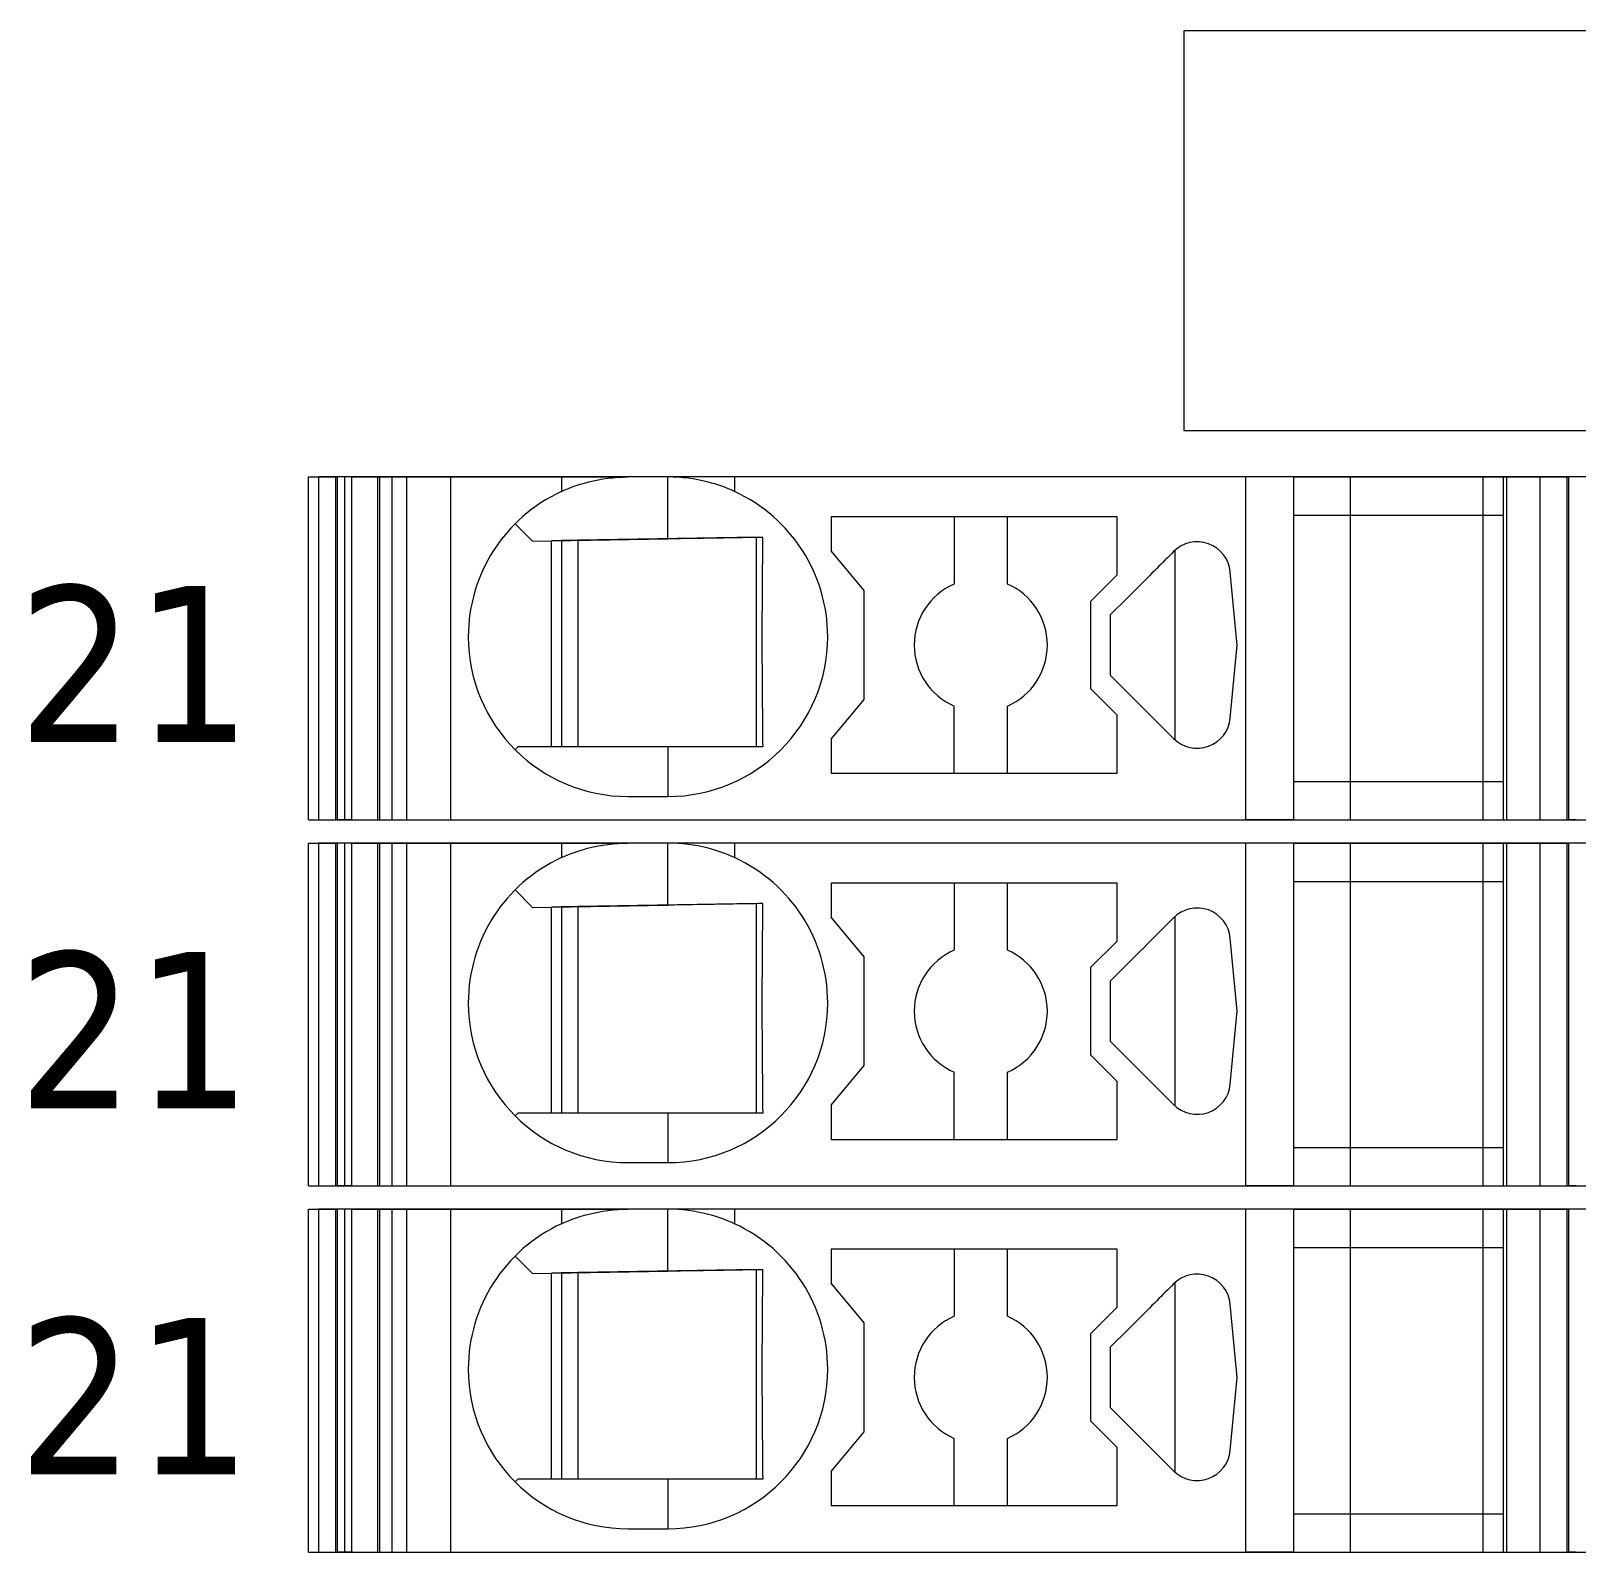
# Model space of a CAD drawing. Header units: millimetres. Extents: x 0 to 1680, y 0 to 1188.
# Drawn here: x 831.75 to 854.96, y 358 to 380.85 of the extents above; entities that cross this region are included whole.
import ezdxf
from ezdxf.enums import TextEntityAlignment as Align

# ---------------------------------------------------------------- set-up
doc = ezdxf.new("R2010")
doc.units = ezdxf.units.MM
for name, color, linetype, lineweight in [('EPLAN100', 7, 'Continuous', 13), ('EPLAN309', 5, 'Continuous', 5), ('EPLAN493', 5, 'Continuous', 5), ('MAIN-1', 7, 'Continuous', 5), ('MAIN-2', 7, 'Continuous', 5)]:
    doc.layers.add(name, color=color, linetype=linetype, lineweight=lineweight)
doc.styles.add('Tahoma', font='')
doc.styles.get('Tahoma').set_extended_font_data('Tahoma')

# ---------------------------------------------------------------- blocks, each defined once
blk = doc.blocks.new('EPLSYM_LibrarySPECIAL_Symbol12_Variant0_Placement8')
at = {"layer": 'EPLAN309', "lineweight": 13, "ltscale": 16}
blk.add_lwpolyline([(0, -5.15), (68.15, -5.15), (68.15, 0), (0, 0)], close=True, dxfattribs=at)
at = {"layer": 'EPLAN493', "color": 5, "style": 'Tahoma'}
blk.add_attdef('17_20450', text='', height=2.3478, dxfattribs=at).set_placement((0, -21.83478), align=Align.MIDDLE_RIGHT)
blk = doc.blocks.new('EPLSYM_LibrarySPECIAL_Symbol12_Variant0_Placement8_1')
at = {"layer": 'EPLAN309', "lineweight": 13, "ltscale": 16}
blk.add_lwpolyline([(0, -5.15), (68.15, -5.15), (68.15, 0), (0, 0)], close=True, dxfattribs=at)
at = {"layer": 'EPLAN493', "color": 5, "style": 'Tahoma'}
blk.add_attdef('17_20450', text='', height=2.3478, dxfattribs=at).set_placement((0, -21.83478), align=Align.MIDDLE_RIGHT)
blk = doc.blocks.new('EPLSYM_LibrarySPECIAL_Symbol12_Variant0_Placement8_2')
at = {"layer": 'EPLAN309', "lineweight": 13, "ltscale": 16}
blk.add_lwpolyline([(0, -5.15), (68.15, -5.15), (68.15, 0), (0, 0)], close=True, dxfattribs=at)
at = {"layer": 'EPLAN493', "color": 5, "style": 'Tahoma'}
blk.add_attdef('17_20450', text='', height=2.3478, dxfattribs=at).set_placement((0, -21.83478), align=Align.MIDDLE_RIGHT)

msp = doc.modelspace()

# ---------------------------------------------------------------- linework, layer by layer
at = {"layer": 'EPLAN100', "lineweight": 0, "ltscale": 6}
msp.add_lwpolyline([(849.067, 374.85), (887.067, 374.85), (887.067, 380.85), (849.067, 380.85)], close=True, dxfattribs=at)
at = {"layer": 'MAIN-1'}
for p, q in [((835.917, 374.15), (836.351, 374.15)), ((835.917, 369), (835.917, 374.15)), ((836.461, 374.15), (836.351, 374.15)), ((836.351, 369), (836.351, 374.15)), ((836.568, 374.15), (836.461, 374.15)), ((836.461, 369), (836.461, 374.15)), ((836.568, 374.15), (839.717, 374.15)), ((836.568, 369), (836.568, 374.15)), ((839.717, 374.15), (840.717, 374.15)), ((839.717, 374.15), (839.717, 373.932)), ((839.823, 373.977), (839.88, 373.999)), ((839.88, 373.999), (839.939, 374.02)), ((839.939, 374.02), (840, 374.04)), ((840, 374.04), (840.064, 374.059)), ((840.064, 374.059), (840.13, 374.077)), ((840.13, 374.077), (840.198, 374.093)), ((840.198, 374.093), (840.268, 374.108)), ((840.268, 374.108), (840.34, 374.12)), ((840.34, 374.12), (840.413, 374.131)), ((840.413, 374.131), (840.488, 374.139)), ((840.488, 374.139), (840.564, 374.145)), ((840.564, 374.145), (840.64, 374.149)), ((840.64, 374.149), (840.717, 374.15)), ((841.317, 374.15), (840.717, 374.15)), ((841.394, 374.149), (841.317, 374.15)), ((842.317, 374.15), (841.317, 374.15)), ((841.317, 373.218), (841.317, 374.15)), ((841.471, 374.145), (841.394, 374.149)), ((841.546, 374.139), (841.471, 374.145)), ((841.621, 374.131), (841.546, 374.139)), ((841.695, 374.12), (841.621, 374.131)), ((841.767, 374.108), (841.695, 374.12)), ((841.837, 374.093), (841.767, 374.108)), ((841.905, 374.077), (841.837, 374.093)), ((841.97, 374.059), (841.905, 374.077)), ((842.034, 374.04), (841.97, 374.059)), ((842.095, 374.02), (842.034, 374.04)), ((842.154, 373.999), (842.095, 374.02)), ((842.211, 373.977), (842.154, 373.999)), ((849.999, 374.15), (842.317, 374.15)), ((842.317, 374.15), (842.317, 373.932)), ((850.717, 374.15), (849.999, 374.15)), ((849.999, 369), (849.999, 374.15)), ((850.717, 374.15), (853.867, 374.15)), ((850.717, 374.15), (850.717, 369)), ((853.867, 374.15), (854.417, 374.15)), ((853.867, 374.15), (853.867, 369)), ((854.417, 374.15), (854.851, 374.15)), ((854.417, 374.15), (854.417, 369)), ((854.961, 374.15), (854.851, 374.15)), ((854.851, 369), (854.851, 374.15)), ((839.717, 373.932), (839.769, 373.955)), ((839.769, 373.955), (839.823, 373.977)), ((842.265, 373.955), (842.211, 373.977)), ((842.317, 373.932), (842.265, 373.955)), ((843.767, 373.55), (843.767, 373.039)), ((848.067, 373.55), (843.767, 373.55)), ((845.617, 373.55), (845.617, 372.542)), ((846.417, 372.542), (846.417, 373.55)), ((848.067, 372.679), (848.067, 373.55)), ((850.717, 373.575), (853.867, 373.575)), ((839.02, 373.447), (839.284, 373.183)), ((839.284, 373.183), (841.317, 373.218)), ((839.567, 370.1), (839.567, 373.188)), ((839.717, 373.19), (839.717, 370.1)), ((839.967, 370.1), (839.967, 373.195)), ((841.412, 373.22), (841.317, 373.218)), ((841.505, 373.221), (841.412, 373.22)), ((841.597, 373.223), (841.505, 373.221)), ((841.685, 373.225), (841.597, 373.223)), ((841.77, 373.226), (841.685, 373.225)), ((841.853, 373.227), (841.77, 373.226)), ((841.933, 373.229), (841.853, 373.227)), ((842.01, 373.23), (841.933, 373.229)), ((842.084, 373.231), (842.01, 373.23)), ((842.157, 373.232), (842.084, 373.231)), ((842.228, 373.234), (842.157, 373.232)), ((842.297, 373.235), (842.228, 373.234)), ((842.364, 373.236), (842.297, 373.235)), ((842.43, 373.237), (842.364, 373.236)), ((842.495, 373.238), (842.43, 373.237)), ((842.558, 373.239), (842.495, 373.238)), ((842.621, 373.24), (842.558, 373.239)), ((842.683, 373.241), (842.621, 373.24)), ((842.646, 370.1), (842.646, 373.241)), ((842.743, 373.242), (842.683, 373.241)), ((842.741, 373.027), (842.742, 373.1)), ((842.742, 373.1), (842.743, 373.172)), ((842.743, 373.172), (842.743, 373.242)), ((842.739, 372.799), (842.74, 372.877)), ((842.74, 372.953), (842.741, 373.027)), ((842.74, 372.877), (842.74, 372.953)), ((844.267, 372.443), (843.767, 373.039)), ((848.726, 372.841), (848.694, 372.809)), ((848.757, 372.872), (848.726, 372.841)), ((848.788, 372.903), (848.757, 372.872)), ((848.82, 372.935), (848.788, 372.903)), ((848.851, 372.966), (848.82, 372.935)), ((848.882, 372.997), (848.851, 372.966)), ((848.914, 373.029), (848.882, 372.997)), ((848.934, 373.048), (848.934, 370.202)), ((842.737, 372.554), (842.738, 372.638)), ((842.738, 372.72), (842.739, 372.799)), ((842.738, 372.638), (842.738, 372.72)), ((847.667, 372.279), (848.067, 372.679)), ((848.51, 372.625), (848.469, 372.584)), ((848.55, 372.665), (848.51, 372.625)), ((848.588, 372.703), (848.55, 372.665)), ((848.625, 372.74), (848.588, 372.703)), ((848.661, 372.776), (848.625, 372.74)), ((848.694, 372.809), (848.661, 372.776)), ((849.869, 371.625), (849.765, 372.722)), ((842.735, 372.282), (842.736, 372.376)), ((842.736, 372.467), (842.737, 372.554)), ((842.736, 372.376), (842.736, 372.467)), ((844.267, 370.807), (844.267, 372.443)), ((848.309, 372.424), (848.225, 372.34)), ((848.391, 372.506), (848.309, 372.424)), ((848.469, 372.584), (848.391, 372.506)), ((842.734, 372.081), (842.735, 372.184)), ((842.735, 372.184), (842.735, 372.282)), ((847.667, 372.279), (847.667, 370.971)), ((848.053, 372.168), (847.967, 372.082)), ((848.139, 372.254), (848.053, 372.168)), ((848.225, 372.34), (848.139, 372.254)), ((842.734, 371.974), (842.734, 372.081)), ((842.734, 371.863), (842.734, 371.974)), ((847.967, 371.952), (847.967, 372.082)), ((847.967, 371.821), (847.967, 371.952)), ((842.734, 371.75), (842.734, 371.863)), ((842.734, 371.629), (842.734, 371.75)), ((847.967, 371.69), (847.967, 371.821)), ((847.967, 371.56), (847.967, 371.69)), ((842.734, 371.511), (842.734, 371.629)), ((842.734, 371.397), (842.734, 371.511)), ((847.967, 371.429), (847.967, 371.56)), ((849.765, 370.528), (849.869, 371.625)), ((842.735, 371.288), (842.734, 371.397)), ((842.735, 371.184), (842.735, 371.288)), ((847.967, 371.298), (847.967, 371.429)), ((847.967, 371.168), (847.967, 371.298)), ((842.736, 371.084), (842.735, 371.184)), ((842.737, 370.989), (842.736, 371.084)), ((842.737, 370.898), (842.737, 370.989)), ((847.967, 371.168), (848.914, 370.221)), ((842.738, 370.809), (842.737, 370.898)), ((842.739, 370.723), (842.738, 370.809)), ((843.767, 370.211), (844.267, 370.807)), ((848.067, 370.571), (847.667, 370.971)), ((842.74, 370.64), (842.739, 370.723)), ((842.74, 370.558), (842.74, 370.64)), ((842.741, 370.479), (842.74, 370.558)), ((845.617, 369.7), (845.617, 370.708)), ((846.417, 369.7), (846.417, 370.708)), ((848.067, 369.7), (848.067, 370.571)), ((842.742, 370.4), (842.741, 370.479)), ((842.743, 370.324), (842.742, 370.4)), ((842.744, 370.248), (842.743, 370.324)), ((839.067, 370.1), (839.02, 370.053)), ((839.067, 370.1), (841.317, 370.1)), ((841.317, 370.1), (841.409, 370.1)), ((841.317, 370.1), (841.317, 369.35)), ((841.409, 370.1), (841.5, 370.1)), ((841.5, 370.1), (841.59, 370.1)), ((841.59, 370.1), (841.677, 370.1)), ((841.677, 370.1), (841.762, 370.1)), ((841.762, 370.1), (841.845, 370.1)), ((841.845, 370.1), (841.925, 370.1)), ((841.925, 370.1), (842.003, 370.1)), ((842.003, 370.1), (842.079, 370.1)), ((842.079, 370.1), (842.152, 370.1)), ((842.152, 370.1), (842.224, 370.1)), ((842.224, 370.1), (842.294, 370.1)), ((842.294, 370.1), (842.362, 370.1)), ((842.362, 370.1), (842.429, 370.1)), ((842.429, 370.1), (842.494, 370.1)), ((842.494, 370.1), (842.558, 370.1)), ((842.558, 370.1), (842.622, 370.1)), ((842.622, 370.1), (842.684, 370.1)), ((842.684, 370.1), (842.745, 370.1)), ((842.744, 370.174), (842.744, 370.248)), ((842.745, 370.1), (842.744, 370.174)), ((843.767, 370.211), (843.767, 369.7)), ((843.767, 369.7), (848.067, 369.7)), ((840.717, 369.35), (841.317, 369.35)), ((850.717, 369.575), (853.867, 369.575)), ((835.917, 369), (836.351, 369)), ((836.461, 369), (836.351, 369)), ((836.568, 369), (836.461, 369)), ((836.568, 369), (849.999, 369)), ((850.717, 369), (849.999, 369)), ((850.717, 369), (853.867, 369)), ((853.867, 369), (854.417, 369)), ((854.417, 369), (854.851, 369)), ((854.961, 369), (854.851, 369)), ((835.917, 368.65), (836.351, 368.65)), ((835.917, 363.5), (835.917, 368.65)), ((836.461, 368.65), (836.351, 368.65)), ((836.351, 363.5), (836.351, 368.65)), ((836.568, 368.65), (836.461, 368.65)), ((836.461, 363.5), (836.461, 368.65)), ((836.568, 368.65), (839.717, 368.65)), ((836.568, 363.5), (836.568, 368.65)), ((839.717, 368.65), (840.717, 368.65)), ((839.717, 368.65), (839.717, 368.432)), ((839.717, 368.432), (839.769, 368.455)), ((839.769, 368.455), (839.823, 368.477)), ((839.823, 368.477), (839.88, 368.499)), ((839.88, 368.499), (839.939, 368.52)), ((839.939, 368.52), (840, 368.54)), ((840, 368.54), (840.064, 368.559)), ((840.064, 368.559), (840.13, 368.577)), ((840.13, 368.577), (840.198, 368.593)), ((840.198, 368.593), (840.268, 368.608)), ((840.268, 368.608), (840.34, 368.62)), ((840.34, 368.62), (840.413, 368.631)), ((840.413, 368.631), (840.488, 368.639)), ((840.488, 368.639), (840.564, 368.645)), ((840.564, 368.645), (840.64, 368.649)), ((840.64, 368.649), (840.717, 368.65)), ((841.317, 368.65), (840.717, 368.65)), ((841.394, 368.649), (841.317, 368.65)), ((842.317, 368.65), (841.317, 368.65)), ((841.317, 367.718), (841.317, 368.65)), ((841.471, 368.645), (841.394, 368.649)), ((841.546, 368.639), (841.471, 368.645)), ((841.621, 368.631), (841.546, 368.639)), ((841.695, 368.62), (841.621, 368.631)), ((841.767, 368.608), (841.695, 368.62)), ((841.837, 368.593), (841.767, 368.608)), ((841.905, 368.577), (841.837, 368.593)), ((841.97, 368.559), (841.905, 368.577)), ((842.034, 368.54), (841.97, 368.559)), ((842.095, 368.52), (842.034, 368.54)), ((842.154, 368.499), (842.095, 368.52)), ((842.211, 368.477), (842.154, 368.499)), ((842.265, 368.455), (842.211, 368.477)), ((842.317, 368.432), (842.265, 368.455)), ((849.999, 368.65), (842.317, 368.65)), ((842.317, 368.65), (842.317, 368.432)), ((850.717, 368.65), (849.999, 368.65)), ((849.999, 363.5), (849.999, 368.65)), ((850.717, 368.65), (853.867, 368.65)), ((850.717, 368.65), (850.717, 363.5)), ((853.867, 368.65), (854.417, 368.65)), ((853.867, 368.65), (853.867, 363.5)), ((854.417, 368.65), (854.851, 368.65)), ((854.417, 368.65), (854.417, 363.5)), ((854.961, 368.65), (854.851, 368.65)), ((854.851, 363.5), (854.851, 368.65)), ((843.767, 368.05), (843.767, 367.539)), ((848.067, 368.05), (843.767, 368.05)), ((845.617, 368.05), (845.617, 367.042)), ((846.417, 367.042), (846.417, 368.05)), ((848.067, 367.179), (848.067, 368.05)), ((850.717, 368.075), (853.867, 368.075)), ((839.02, 367.947), (839.284, 367.683)), ((841.685, 367.725), (841.597, 367.723)), ((841.77, 367.726), (841.685, 367.725)), ((841.853, 367.727), (841.77, 367.726)), ((841.933, 367.729), (841.853, 367.727)), ((842.01, 367.73), (841.933, 367.729)), ((842.084, 367.731), (842.01, 367.73)), ((842.157, 367.732), (842.084, 367.731)), ((842.228, 367.734), (842.157, 367.732)), ((842.297, 367.735), (842.228, 367.734)), ((842.364, 367.736), (842.297, 367.735)), ((842.43, 367.737), (842.364, 367.736)), ((842.495, 367.738), (842.43, 367.737)), ((842.558, 367.739), (842.495, 367.738)), ((842.621, 367.74), (842.558, 367.739)), ((842.683, 367.741), (842.621, 367.74)), ((842.646, 364.6), (842.646, 367.741)), ((842.743, 367.742), (842.683, 367.741)), ((842.743, 367.672), (842.743, 367.742)), ((839.284, 367.683), (841.317, 367.718)), ((839.567, 364.6), (839.567, 367.688)), ((839.717, 367.69), (839.717, 364.6)), ((839.967, 364.6), (839.967, 367.695)), ((841.412, 367.72), (841.317, 367.718)), ((841.505, 367.721), (841.412, 367.72)), ((841.597, 367.723), (841.505, 367.721)), ((842.74, 367.453), (842.741, 367.527)), ((842.741, 367.527), (842.742, 367.6)), ((842.742, 367.6), (842.743, 367.672)), ((844.267, 366.943), (843.767, 367.539)), ((848.882, 367.497), (848.851, 367.466)), ((848.914, 367.529), (848.882, 367.497)), ((848.934, 367.548), (848.934, 364.702)), ((842.738, 367.22), (842.739, 367.299)), ((842.739, 367.299), (842.74, 367.377)), ((842.74, 367.377), (842.74, 367.453)), ((848.661, 367.276), (848.625, 367.24)), ((848.694, 367.309), (848.661, 367.276)), ((848.726, 367.341), (848.694, 367.309)), ((848.757, 367.372), (848.726, 367.341)), ((848.788, 367.403), (848.757, 367.372)), ((848.82, 367.435), (848.788, 367.403)), ((848.851, 367.466), (848.82, 367.435)), ((842.736, 366.967), (842.737, 367.054)), ((842.737, 367.054), (842.738, 367.138)), ((842.738, 367.138), (842.738, 367.22)), ((847.667, 366.779), (848.067, 367.179)), ((848.469, 367.084), (848.391, 367.006)), ((848.51, 367.125), (848.469, 367.084)), ((848.55, 367.165), (848.51, 367.125)), ((848.588, 367.203), (848.55, 367.165)), ((848.625, 367.24), (848.588, 367.203)), ((849.869, 366.125), (849.765, 367.222)), ((842.735, 366.782), (842.736, 366.876)), ((842.736, 366.876), (842.736, 366.967)), ((844.267, 365.307), (844.267, 366.943)), ((848.225, 366.84), (848.139, 366.754)), ((848.309, 366.924), (848.225, 366.84)), ((848.391, 367.006), (848.309, 366.924)), ((842.734, 366.581), (842.735, 366.684)), ((842.734, 366.474), (842.734, 366.581)), ((842.735, 366.684), (842.735, 366.782)), ((847.667, 366.779), (847.667, 365.471)), ((848.053, 366.668), (847.967, 366.582)), ((847.967, 366.452), (847.967, 366.582)), ((848.139, 366.754), (848.053, 366.668)), ((842.734, 366.363), (842.734, 366.474)), ((842.734, 366.25), (842.734, 366.363)), ((847.967, 366.321), (847.967, 366.452)), ((842.734, 366.129), (842.734, 366.25)), ((842.734, 366.011), (842.734, 366.129)), ((847.967, 366.19), (847.967, 366.321)), ((847.967, 366.06), (847.967, 366.19)), ((849.765, 365.028), (849.869, 366.125)), ((842.734, 365.897), (842.734, 366.011)), ((842.735, 365.788), (842.734, 365.897)), ((847.967, 365.929), (847.967, 366.06)), ((847.967, 365.798), (847.967, 365.929)), ((842.735, 365.684), (842.735, 365.788)), ((842.736, 365.584), (842.735, 365.684)), ((847.967, 365.668), (847.967, 365.798)), ((847.967, 365.668), (848.914, 364.721)), ((842.737, 365.489), (842.736, 365.584)), ((842.737, 365.398), (842.737, 365.489)), ((848.067, 365.071), (847.667, 365.471)), ((842.738, 365.309), (842.737, 365.398)), ((842.739, 365.223), (842.738, 365.309)), ((842.74, 365.14), (842.739, 365.223)), ((843.767, 364.711), (844.267, 365.307)), ((845.617, 364.2), (845.617, 365.208)), ((846.417, 364.2), (846.417, 365.208)), ((842.74, 365.058), (842.74, 365.14)), ((842.741, 364.979), (842.74, 365.058)), ((842.742, 364.9), (842.741, 364.979)), ((848.067, 364.2), (848.067, 365.071)), ((842.743, 364.824), (842.742, 364.9)), ((842.744, 364.748), (842.743, 364.824)), ((842.744, 364.674), (842.744, 364.748)), ((843.767, 364.711), (843.767, 364.2)), ((839.067, 364.6), (839.02, 364.553)), ((839.067, 364.6), (841.317, 364.6)), ((841.317, 364.6), (841.409, 364.6)), ((841.317, 364.6), (841.317, 363.85)), ((841.409, 364.6), (841.5, 364.6)), ((841.5, 364.6), (841.59, 364.6)), ((841.59, 364.6), (841.677, 364.6)), ((841.677, 364.6), (841.762, 364.6)), ((841.762, 364.6), (841.845, 364.6)), ((841.845, 364.6), (841.925, 364.6)), ((841.925, 364.6), (842.003, 364.6)), ((842.003, 364.6), (842.079, 364.6)), ((842.079, 364.6), (842.152, 364.6)), ((842.152, 364.6), (842.224, 364.6)), ((842.224, 364.6), (842.294, 364.6)), ((842.294, 364.6), (842.362, 364.6)), ((842.362, 364.6), (842.429, 364.6)), ((842.429, 364.6), (842.494, 364.6)), ((842.494, 364.6), (842.558, 364.6)), ((842.558, 364.6), (842.622, 364.6)), ((842.622, 364.6), (842.684, 364.6)), ((842.684, 364.6), (842.745, 364.6)), ((842.745, 364.6), (842.744, 364.674)), ((843.767, 364.2), (848.067, 364.2)), ((850.717, 364.075), (853.867, 364.075)), ((840.717, 363.85), (841.317, 363.85)), ((835.917, 363.5), (836.351, 363.5)), ((836.461, 363.5), (836.351, 363.5)), ((836.568, 363.5), (836.461, 363.5)), ((836.568, 363.5), (849.999, 363.5)), ((850.717, 363.5), (849.999, 363.5)), ((850.717, 363.5), (853.867, 363.5)), ((853.867, 363.5), (854.417, 363.5)), ((854.417, 363.5), (854.851, 363.5)), ((854.961, 363.5), (854.851, 363.5)), ((835.917, 363.15), (836.351, 363.15)), ((835.917, 358), (835.917, 363.15)), ((836.461, 363.15), (836.351, 363.15)), ((836.351, 358), (836.351, 363.15)), ((836.568, 363.15), (836.461, 363.15)), ((836.461, 358), (836.461, 363.15)), ((836.568, 363.15), (839.717, 363.15)), ((836.568, 358), (836.568, 363.15)), ((839.717, 363.15), (840.717, 363.15)), ((839.717, 363.15), (839.717, 362.932)), ((840.13, 363.077), (840.198, 363.093)), ((840.198, 363.093), (840.268, 363.108)), ((840.268, 363.108), (840.34, 363.12)), ((840.34, 363.12), (840.413, 363.131)), ((840.413, 363.131), (840.488, 363.139)), ((840.488, 363.139), (840.564, 363.145)), ((840.564, 363.145), (840.64, 363.149)), ((840.64, 363.149), (840.717, 363.15)), ((841.317, 363.15), (840.717, 363.15)), ((841.394, 363.149), (841.317, 363.15)), ((842.317, 363.15), (841.317, 363.15)), ((841.317, 362.218), (841.317, 363.15)), ((841.471, 363.145), (841.394, 363.149)), ((841.546, 363.139), (841.471, 363.145)), ((841.621, 363.131), (841.546, 363.139)), ((841.695, 363.12), (841.621, 363.131)), ((841.767, 363.108), (841.695, 363.12)), ((841.837, 363.093), (841.767, 363.108)), ((841.905, 363.077), (841.837, 363.093)), ((849.999, 363.15), (842.317, 363.15)), ((842.317, 363.15), (842.317, 362.932)), ((850.717, 363.15), (849.999, 363.15)), ((849.999, 358), (849.999, 363.15)), ((850.717, 363.15), (853.867, 363.15)), ((850.717, 363.15), (850.717, 358)), ((853.867, 363.15), (854.417, 363.15)), ((853.867, 363.15), (853.867, 358)), ((854.417, 363.15), (854.851, 363.15)), ((854.417, 363.15), (854.417, 358)), ((854.961, 363.15), (854.851, 363.15)), ((854.851, 358), (854.851, 363.15)), ((839.717, 362.932), (839.769, 362.955)), ((839.769, 362.955), (839.823, 362.977)), ((839.823, 362.977), (839.88, 362.999)), ((839.88, 362.999), (839.939, 363.02)), ((839.939, 363.02), (840, 363.04)), ((840, 363.04), (840.064, 363.059)), ((840.064, 363.059), (840.13, 363.077)), ((841.97, 363.059), (841.905, 363.077)), ((842.034, 363.04), (841.97, 363.059)), ((842.095, 363.02), (842.034, 363.04)), ((842.154, 362.999), (842.095, 363.02)), ((842.211, 362.977), (842.154, 362.999)), ((842.265, 362.955), (842.211, 362.977)), ((842.317, 362.932), (842.265, 362.955)), ((839.02, 362.447), (839.284, 362.183)), ((843.767, 362.55), (843.767, 362.039)), ((848.067, 362.55), (843.767, 362.55)), ((845.617, 362.55), (845.617, 361.542)), ((846.417, 361.542), (846.417, 362.55)), ((848.067, 361.679), (848.067, 362.55)), ((850.717, 362.575), (853.867, 362.575)), ((839.284, 362.183), (841.317, 362.218)), ((839.567, 359.1), (839.567, 362.188)), ((839.717, 362.19), (839.717, 359.1)), ((839.967, 359.1), (839.967, 362.195)), ((841.412, 362.22), (841.317, 362.218)), ((841.505, 362.221), (841.412, 362.22)), ((841.597, 362.223), (841.505, 362.221)), ((841.685, 362.225), (841.597, 362.223)), ((841.77, 362.226), (841.685, 362.225)), ((841.853, 362.227), (841.77, 362.226)), ((841.933, 362.229), (841.853, 362.227)), ((842.01, 362.23), (841.933, 362.229)), ((842.084, 362.231), (842.01, 362.23)), ((842.157, 362.232), (842.084, 362.231)), ((842.228, 362.234), (842.157, 362.232)), ((842.297, 362.235), (842.228, 362.234)), ((842.364, 362.236), (842.297, 362.235)), ((842.43, 362.237), (842.364, 362.236)), ((842.495, 362.238), (842.43, 362.237)), ((842.558, 362.239), (842.495, 362.238)), ((842.621, 362.24), (842.558, 362.239)), ((842.683, 362.241), (842.621, 362.24)), ((842.646, 359.1), (842.646, 362.241)), ((842.743, 362.242), (842.683, 362.241)), ((842.742, 362.1), (842.743, 362.172)), ((842.743, 362.172), (842.743, 362.242)), ((842.74, 361.953), (842.741, 362.027)), ((842.74, 361.877), (842.74, 361.953)), ((842.741, 362.027), (842.742, 362.1)), ((844.267, 361.443), (843.767, 362.039)), ((848.82, 361.935), (848.788, 361.903)), ((848.851, 361.966), (848.82, 361.935)), ((848.882, 361.997), (848.851, 361.966)), ((848.914, 362.029), (848.882, 361.997)), ((848.934, 362.048), (848.934, 359.202)), ((842.738, 361.72), (842.739, 361.799)), ((842.738, 361.638), (842.738, 361.72)), ((842.739, 361.799), (842.74, 361.877)), ((848.588, 361.703), (848.55, 361.665)), ((848.625, 361.74), (848.588, 361.703)), ((848.661, 361.776), (848.625, 361.74)), ((848.694, 361.809), (848.661, 361.776)), ((848.726, 361.841), (848.694, 361.809)), ((848.757, 361.872), (848.726, 361.841)), ((848.788, 361.903), (848.757, 361.872)), ((849.869, 360.625), (849.765, 361.722)), ((842.736, 361.467), (842.737, 361.554)), ((842.736, 361.376), (842.736, 361.467)), ((842.737, 361.554), (842.738, 361.638)), ((847.667, 361.279), (848.067, 361.679)), ((848.391, 361.506), (848.309, 361.424)), ((848.469, 361.584), (848.391, 361.506)), ((848.51, 361.625), (848.469, 361.584)), ((848.55, 361.665), (848.51, 361.625)), ((842.735, 361.282), (842.736, 361.376)), ((842.735, 361.184), (842.735, 361.282)), ((844.267, 359.807), (844.267, 361.443)), ((847.667, 361.279), (847.667, 359.971)), ((848.139, 361.254), (848.053, 361.168)), ((848.225, 361.34), (848.139, 361.254)), ((848.309, 361.424), (848.225, 361.34)), ((842.734, 361.081), (842.735, 361.184)), ((842.734, 360.974), (842.734, 361.081)), ((848.053, 361.168), (847.967, 361.082)), ((847.967, 360.952), (847.967, 361.082)), ((842.734, 360.863), (842.734, 360.974)), ((842.734, 360.75), (842.734, 360.863)), ((847.967, 360.821), (847.967, 360.952)), ((847.967, 360.69), (847.967, 360.821)), ((842.734, 360.629), (842.734, 360.75)), ((842.734, 360.511), (842.734, 360.629)), ((847.967, 360.56), (847.967, 360.69)), ((847.967, 360.429), (847.967, 360.56)), ((849.765, 359.528), (849.869, 360.625)), ((842.734, 360.397), (842.734, 360.511)), ((842.735, 360.288), (842.734, 360.397)), ((847.967, 360.298), (847.967, 360.429)), ((847.967, 360.168), (847.967, 360.298)), ((842.735, 360.184), (842.735, 360.288)), ((842.736, 360.084), (842.735, 360.184)), ((842.737, 359.989), (842.736, 360.084)), ((847.967, 360.168), (848.914, 359.221)), ((842.737, 359.898), (842.737, 359.989)), ((842.738, 359.809), (842.737, 359.898)), ((848.067, 359.571), (847.667, 359.971)), ((842.739, 359.723), (842.738, 359.809)), ((842.74, 359.64), (842.739, 359.723)), ((842.74, 359.558), (842.74, 359.64)), ((843.767, 359.211), (844.267, 359.807)), ((845.617, 358.7), (845.617, 359.708)), ((846.417, 358.7), (846.417, 359.708)), ((842.741, 359.479), (842.74, 359.558)), ((842.742, 359.4), (842.741, 359.479)), ((842.743, 359.324), (842.742, 359.4)), ((848.067, 358.7), (848.067, 359.571)), ((842.744, 359.248), (842.743, 359.324)), ((842.744, 359.174), (842.744, 359.248)), ((842.745, 359.1), (842.744, 359.174)), ((843.767, 359.211), (843.767, 358.7)), ((839.067, 359.1), (839.02, 359.053)), ((839.067, 359.1), (841.317, 359.1)), ((841.317, 359.1), (841.409, 359.1)), ((841.317, 359.1), (841.317, 358.35)), ((841.409, 359.1), (841.5, 359.1)), ((841.5, 359.1), (841.59, 359.1)), ((841.59, 359.1), (841.677, 359.1)), ((841.677, 359.1), (841.762, 359.1)), ((841.762, 359.1), (841.845, 359.1)), ((841.845, 359.1), (841.925, 359.1)), ((841.925, 359.1), (842.003, 359.1)), ((842.003, 359.1), (842.079, 359.1)), ((842.079, 359.1), (842.152, 359.1)), ((842.152, 359.1), (842.224, 359.1)), ((842.224, 359.1), (842.294, 359.1)), ((842.294, 359.1), (842.362, 359.1)), ((842.362, 359.1), (842.429, 359.1)), ((842.429, 359.1), (842.494, 359.1)), ((842.494, 359.1), (842.558, 359.1)), ((842.558, 359.1), (842.622, 359.1)), ((842.622, 359.1), (842.684, 359.1)), ((842.684, 359.1), (842.745, 359.1)), ((843.767, 358.7), (848.067, 358.7)), ((850.717, 358.575), (853.867, 358.575)), ((840.717, 358.35), (841.317, 358.35)), ((835.917, 358), (836.351, 358)), ((836.461, 358), (836.351, 358)), ((836.568, 358), (836.461, 358)), ((836.568, 358), (849.999, 358)), ((850.717, 358), (849.999, 358)), ((850.717, 358), (853.867, 358)), ((853.867, 358), (854.417, 358)), ((854.417, 358), (854.851, 358)), ((854.961, 358), (854.851, 358))]:
    msp.add_line(p, q, dxfattribs=at)
for centre, radius, start, end in [((840.717, 371.75), 2.4, 114.6244, 180), ((841.317, 371.75), 2.4, 0, 65.3756), ((849.267, 372.675), 0.5, 5.4404, 135), ((846.017, 371.625), 1, 113.5782, 180), ((846.017, 371.625), 1, 0, 66.4218), ((840.717, 371.75), 2.4, 180, 270), ((841.317, 371.75), 2.4, 270, 0), ((846.017, 371.625), 1, 180, 246.4218), ((846.017, 371.625), 1, 293.5782, 0), ((849.267, 370.575), 0.5, 225, 354.5596), ((840.717, 366.25), 2.4, 114.6244, 180), ((841.317, 366.25), 2.4, 0, 65.3756), ((849.267, 367.175), 0.5, 5.4404, 135), ((846.017, 366.125), 1, 113.5782, 180), ((846.017, 366.125), 1, 0, 66.4218), ((840.717, 366.25), 2.4, 180, 270), ((841.317, 366.25), 2.4, 270, 0), ((846.017, 366.125), 1, 180, 246.4218), ((846.017, 366.125), 1, 293.5782, 0), ((849.267, 365.075), 0.5, 225, 354.5596), ((840.717, 360.75), 2.4, 114.6244, 180), ((841.317, 360.75), 2.4, 0, 65.3756), ((849.267, 361.675), 0.5, 5.4404, 135), ((846.017, 360.625), 1, 113.5782, 180), ((846.017, 360.625), 1, 0, 66.4218), ((840.717, 360.75), 2.4, 180, 270), ((841.317, 360.75), 2.4, 270, 0), ((846.017, 360.625), 1, 180, 246.4218), ((846.017, 360.625), 1, 293.5782, 0), ((849.267, 359.575), 0.5, 225, 354.5596)]:
    msp.add_arc(centre, radius, start, end, dxfattribs=at)
at = {"layer": 'MAIN-2'}
for p, q in [((836.323, 374.15), (836.323, 369)), ((836.956, 369), (836.956, 374.15)), ((836.984, 374.15), (836.984, 369)), ((837.169, 374.15), (837.169, 369)), ((837.387, 374.15), (837.387, 369)), ((838.048, 374.15), (838.048, 369)), ((851.573, 369), (851.573, 374.15)), ((853.558, 374.15), (853.558, 369)), ((853.917, 374.15), (853.917, 369)), ((854.823, 374.15), (854.823, 369)), ((839.284, 373.183), (839.567, 373.188)), ((839.717, 373.192), (839.567, 373.189)), ((839.567, 373.189), (839.567, 373.188)), ((839.567, 373.188), (839.567, 373.188)), ((839.967, 373.198), (839.717, 373.193)), ((839.717, 373.192), (839.717, 373.193)), ((839.717, 373.192), (839.717, 373.19)), ((839.967, 373.203), (842.646, 373.25)), ((839.967, 373.198), (839.967, 373.203)), ((839.967, 373.195), (839.967, 373.198)), ((842.646, 373.25), (842.743, 373.242)), ((842.646, 373.241), (842.646, 373.25)), ((839.717, 370.1), (839.717, 370.1)), ((839.967, 370.1), (839.967, 370.1)), ((836.323, 368.65), (836.323, 363.5)), ((836.956, 363.5), (836.956, 368.65)), ((836.984, 368.65), (836.984, 363.5)), ((837.169, 368.65), (837.169, 363.5)), ((837.387, 368.65), (837.387, 363.5)), ((838.048, 368.65), (838.048, 363.5)), ((851.573, 363.5), (851.573, 368.65)), ((853.558, 368.65), (853.558, 363.5)), ((853.917, 368.65), (853.917, 363.5)), ((854.823, 368.65), (854.823, 363.5)), ((839.967, 367.703), (842.646, 367.75)), ((842.646, 367.75), (842.743, 367.742)), ((842.646, 367.741), (842.646, 367.75)), ((839.284, 367.683), (839.567, 367.688)), ((839.717, 367.692), (839.567, 367.689)), ((839.567, 367.689), (839.567, 367.688)), ((839.567, 367.688), (839.567, 367.688)), ((839.967, 367.698), (839.717, 367.693)), ((839.717, 367.692), (839.717, 367.693)), ((839.717, 367.692), (839.717, 367.69)), ((839.967, 367.698), (839.967, 367.703)), ((839.967, 367.695), (839.967, 367.698)), ((839.717, 364.6), (839.717, 364.6)), ((839.967, 364.6), (839.967, 364.6)), ((836.323, 363.15), (836.323, 358)), ((836.956, 358), (836.956, 363.15)), ((836.984, 363.15), (836.984, 358)), ((837.169, 363.15), (837.169, 358)), ((837.387, 363.15), (837.387, 358)), ((838.048, 363.15), (838.048, 358)), ((851.573, 358), (851.573, 363.15)), ((853.558, 363.15), (853.558, 358)), ((853.917, 363.15), (853.917, 358)), ((854.823, 363.15), (854.823, 358)), ((839.284, 362.183), (839.567, 362.188)), ((839.717, 362.192), (839.567, 362.189)), ((839.567, 362.189), (839.567, 362.188)), ((839.567, 362.188), (839.567, 362.188)), ((839.967, 362.198), (839.717, 362.193)), ((839.717, 362.192), (839.717, 362.193)), ((839.717, 362.192), (839.717, 362.19)), ((839.967, 362.203), (842.646, 362.25)), ((839.967, 362.198), (839.967, 362.203)), ((839.967, 362.195), (839.967, 362.198)), ((842.646, 362.25), (842.743, 362.242)), ((842.646, 362.241), (842.646, 362.25)), ((839.717, 359.1), (839.717, 359.1)), ((839.967, 359.1), (839.967, 359.1))]:
    msp.add_line(p, q, dxfattribs=at)

# ---------------------------------------------------------------- block references
ref = msp.add_blockref('EPLSYM_LibrarySPECIAL_Symbol12_Variant0_Placement8', (836.067, 374.15))
ref.add_attrib('17_20450', '21', dxfattribs={"layer": 'EPLAN493', "color": 5, "height": 2.3478, "style": 'Tahoma'}).set_placement((835.067, 371.34), align=Align.MIDDLE_RIGHT)
ref = msp.add_blockref('EPLSYM_LibrarySPECIAL_Symbol12_Variant0_Placement8_1', (836.067, 368.65))
ref.add_attrib('17_20450', '21', dxfattribs={"layer": 'EPLAN493', "color": 5, "height": 2.3478, "style": 'Tahoma'}).set_placement((835.067, 365.84), align=Align.MIDDLE_RIGHT)
ref = msp.add_blockref('EPLSYM_LibrarySPECIAL_Symbol12_Variant0_Placement8_2', (836.067, 363.15))
ref.add_attrib('17_20450', '21', dxfattribs={"layer": 'EPLAN493', "color": 5, "height": 2.3478, "style": 'Tahoma'}).set_placement((835.067, 360.34), align=Align.MIDDLE_RIGHT)

doc.saveas('drawing.dxf')
